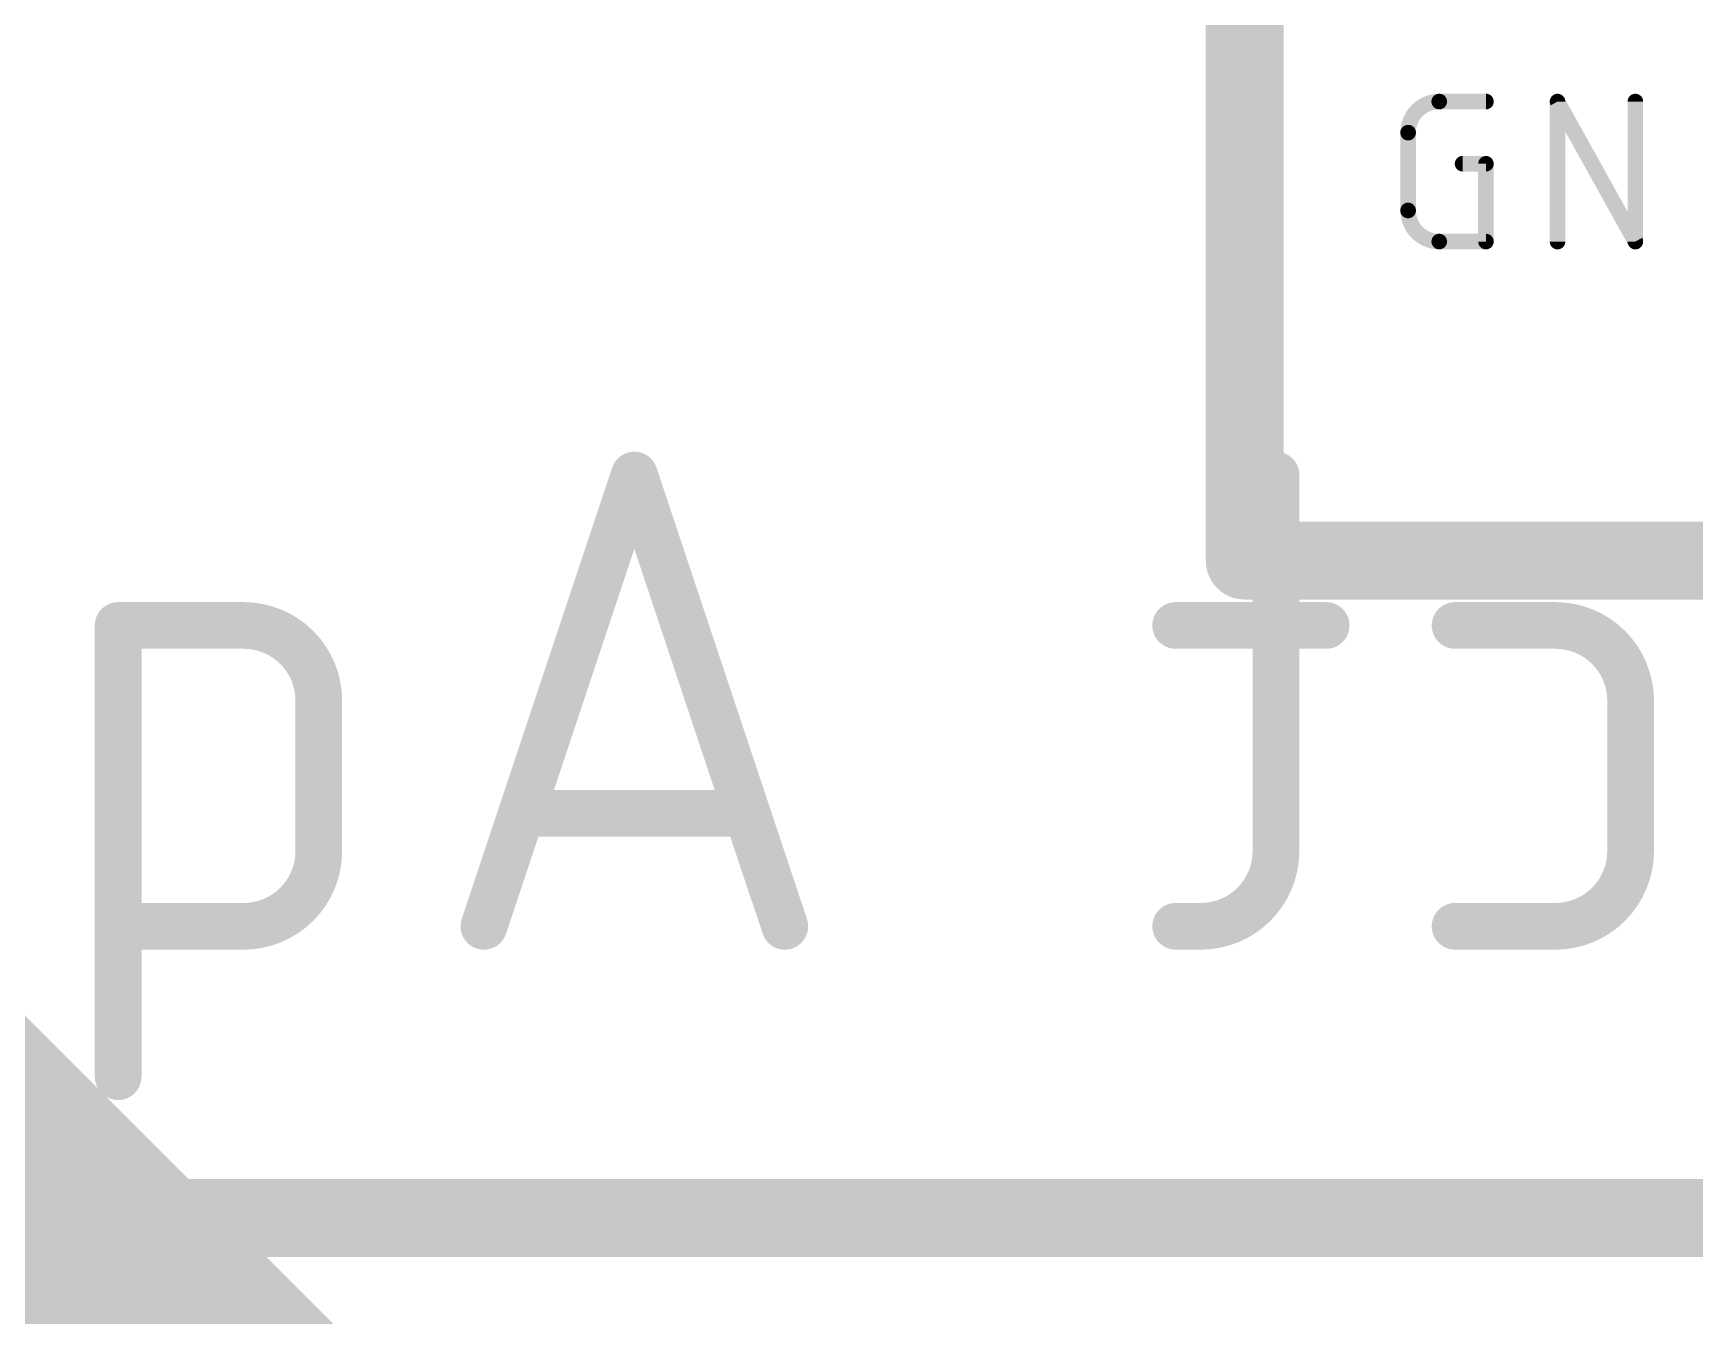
# Model space of a CAD drawing. Extents: x -0.6 to 18.1, y -1.8 to 18.1.
# Drawn here: x 5.643 to 8.354, y 3.847 to 5.941 of the extents above; entities that cross this region are included whole.
import ezdxf

# ---------------------------------------------------------------- set-up
doc = ezdxf.new("R2010")
doc.units = 0
for name, color, linetype in [('1', 12, 'CONTINUOUS'), ('22', 253, 'CONTINUOUS'), ('25', 253, 'CONTINUOUS'), ('28', 253, 'CONTINUOUS')]:
    doc.layers.add(name, color=color, linetype=linetype)

msp = doc.modelspace()

# ---------------------------------------------------------------- linework, layer by layer
at = {"layer": '1', "const_width": 0.6096}
msp.add_lwpolyline([(6.404, 3.132), (4.572, 4.964)], dxfattribs=at)
at = {"layer": '22', "const_width": 0.127}
msp.add_lwpolyline([(17.399, 4.007), (5.399, 4.007)], dxfattribs=at)
at = {"layer": '25'}
for points, const_width in [([(7.62, 10.16), (7.62, 5.08)], 0.127), ([(7.9375, 5.8293), (8.0137, 5.8293)], 0.0254), ([(8.1305, 5.6007), (8.1305, 5.8293)], 0.0254), ([(8.1305, 5.8293), (8.2575, 5.6007)], 0.0254), ([(8.2575, 5.6007), (8.2575, 5.8293)], 0.0254), ([(7.8867, 5.6515), (7.8867, 5.7785)], 0.0254), ([(7.9756, 5.7277), (8.0137, 5.7277)], 0.0254), ([(8.0137, 5.7277), (8.0137, 5.6007)], 0.0254), ([(8.0137, 5.6007), (7.9375, 5.6007)], 0.0254), ([(7.62, 5.08), (11.43, 5.08)], 0.127)]:
    msp.add_lwpolyline(points, dxfattribs=dict(at, const_width=const_width))
for points, const_width in [([(7.9375, 5.8293, 0.4142), (7.8867, 5.7785)], 0.0254), ([(7.9375, 5.8357, 1), (7.9375, 5.8229)], 0.0127), ([(7.9375, 5.8229, 1), (7.9375, 5.8357)], 0.0127), ([(8.0137, 5.8229, 1), (8.0137, 5.8357)], 0.0127), ([(8.1369, 5.8293, 1), (8.1242, 5.8293)], 0.0127), ([(8.1361, 5.8324, 1), (8.125, 5.8262)], 0.0127), ([(8.2639, 5.8293, 1), (8.2512, 5.8293)], 0.0127), ([(7.8931, 5.7785, 1), (7.8803, 5.7785)], 0.0127), ([(7.8803, 5.7785, 1), (7.8931, 5.7785)], 0.0127), ([(7.9756, 5.7341, 1), (7.9756, 5.7214)], 0.0127), ([(8.02, 5.7277, 1), (8.0074, 5.7277)], 0.0127), ([(8.0137, 5.7214, 1), (8.0137, 5.7341)], 0.0127), ([(7.8931, 5.6515, 1), (7.8803, 5.6515)], 0.0127), ([(7.8803, 5.6515, 1), (7.8931, 5.6515)], 0.0127), ([(7.8867, 5.6515, 0.4142), (7.9375, 5.6007)], 0.0254), ([(7.9375, 5.6071, 1), (7.9375, 5.5944)], 0.0127), ([(7.9375, 5.5944, 1), (7.9375, 5.6071)], 0.0127), ([(8.0137, 5.5944, 1), (8.0137, 5.6071)], 0.0127), ([(8.0074, 5.6007, 1), (8.02, 5.6007)], 0.0127), ([(8.1242, 5.6007, 1), (8.1369, 5.6007)], 0.0127), ([(8.2512, 5.6007, 1), (8.2639, 5.6007)], 0.0127), ([(8.252, 5.5976, 1), (8.2631, 5.6038)], 0.0127), ([(7.62, 5.1117, 1), (7.62, 5.0483)], 0.0635), ([(7.5883, 5.08, 1), (7.6517, 5.08)], 0.0635)]:
    msp.add_lwpolyline(points, format="xyb", dxfattribs=dict(at, const_width=const_width))
at = {"layer": '28', "const_width": 0.0762}
for points in [[(6.624, 5.2197), (6.3785, 4.4831)], [(6.8696, 4.4831), (6.624, 5.2197)], [(7.6711, 5.2197), (7.6711, 4.6059)], [(5.7817, 4.2376), (5.7817, 4.9742)], [(5.7817, 4.9742), (5.9863, 4.9742)], [(7.753, 4.9742), (7.5074, 4.9742)], [(8.1271, 4.9742), (7.9634, 4.9742)], [(6.1091, 4.8514), (6.1091, 4.6059)], [(8.2498, 4.6059), (8.2498, 4.8514)], [(6.4399, 4.6673), (6.8082, 4.6673)], [(5.9863, 4.4831), (5.7817, 4.4831)], [(7.5483, 4.4831), (7.5074, 4.4831)], [(7.9634, 4.4831), (8.1271, 4.4831)]]:
    msp.add_lwpolyline(points, dxfattribs=at)
at = {"layer": '28'}
for points, const_width in [([(6.6421, 5.2257, 1), (6.606, 5.2137)], 0.0381), ([(6.6421, 5.2137, 1), (6.606, 5.2257)], 0.0381), ([(7.6902, 5.2197, 1), (7.6521, 5.2197)], 0.0381), ([(5.8007, 4.9742, 1), (5.7626, 4.9742)], 0.0381), ([(5.7817, 4.9932, 1), (5.7817, 4.9551)], 0.0381), ([(6.1091, 4.8514, 0.4142), (5.9863, 4.9742)], 0.0762), ([(5.9863, 4.9932, 1), (5.9863, 4.9551)], 0.0381), ([(5.9863, 4.9551, 1), (5.9863, 4.9932)], 0.0381), ([(7.5074, 4.9932, 1), (7.5074, 4.9551)], 0.0381), ([(7.753, 4.9551, 1), (7.753, 4.9932)], 0.0381), ([(7.9634, 4.9932, 1), (7.9634, 4.9551)], 0.0381), ([(8.2498, 4.8514, 0.4142), (8.1271, 4.9742)], 0.0762), ([(8.1271, 4.9932, 1), (8.1271, 4.9551)], 0.0381), ([(8.1271, 4.9551, 1), (8.1271, 4.9932)], 0.0381), ([(6.1281, 4.8514, 1), (6.09, 4.8514)], 0.0381), ([(8.2689, 4.8514, 1), (8.2308, 4.8514)], 0.0381), ([(6.09, 4.8514, 1), (6.1281, 4.8514)], 0.0381), ([(8.2308, 4.8514, 1), (8.2689, 4.8514)], 0.0381), ([(6.4399, 4.6863, 1), (6.4399, 4.6482)], 0.0381), ([(6.8082, 4.6482, 1), (6.8082, 4.6863)], 0.0381), ([(5.9863, 4.4831, 0.4142), (6.1091, 4.6059)], 0.0762), ([(6.1281, 4.6059, 1), (6.09, 4.6059)], 0.0381), ([(7.5483, 4.4831, 0.4142), (7.6711, 4.6059)], 0.0762), ([(7.6902, 4.6059, 1), (7.6521, 4.6059)], 0.0381), ([(8.1271, 4.4831, 0.4142), (8.2498, 4.6059)], 0.0762), ([(8.2689, 4.6059, 1), (8.2308, 4.6059)], 0.0381), ([(6.09, 4.6059, 1), (6.1281, 4.6059)], 0.0381), ([(7.6521, 4.6059, 1), (7.6902, 4.6059)], 0.0381), ([(8.2308, 4.6059, 1), (8.2689, 4.6059)], 0.0381), ([(5.7817, 4.5022, 1), (5.7817, 4.4641)], 0.0381), ([(5.9863, 4.5021, 1), (5.9863, 4.464)], 0.0381), ([(5.9863, 4.4641, 1), (5.9863, 4.5022)], 0.0381), ([(6.3604, 4.4891, 1), (6.3966, 4.4771)], 0.0381), ([(6.8515, 4.4771, 1), (6.8876, 4.4891)], 0.0381), ([(7.5074, 4.5022, 1), (7.5074, 4.4641)], 0.0381), ([(7.5483, 4.5021, 1), (7.5483, 4.464)], 0.0381), ([(7.5483, 4.4641, 1), (7.5483, 4.5022)], 0.0381), ([(7.9634, 4.5022, 1), (7.9634, 4.4641)], 0.0381), ([(8.1271, 4.5022, 1), (8.1271, 4.4641)], 0.0381), ([(8.1271, 4.4641, 1), (8.1271, 4.5022)], 0.0381), ([(5.7626, 4.2376, 1), (5.8007, 4.2376)], 0.0381)]:
    msp.add_lwpolyline(points, format="xyb", dxfattribs=dict(at, const_width=const_width))

doc.saveas('drawing.dxf')
